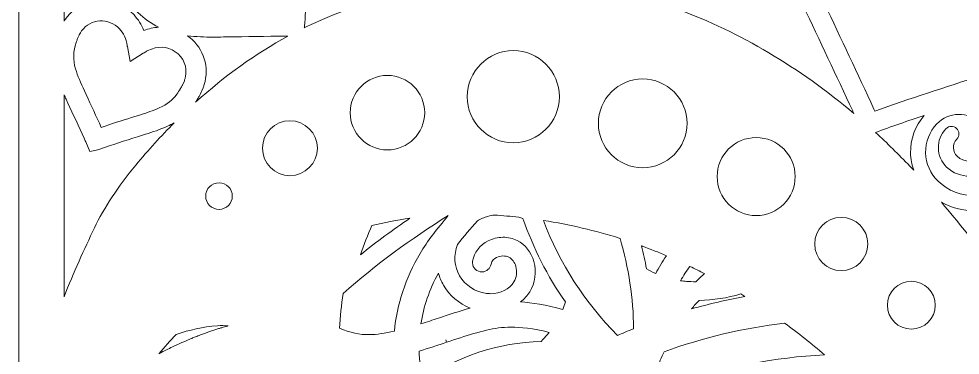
# Model space of a CAD drawing. Header units: millimetres. Extents: x 31 to 886, y -1164 to 562.
# Drawn here: x 31.5 to 218.8, y -800.5 to -733.7 of the extents above; entities that cross this region are included whole.
import ezdxf

# ---------------------------------------------------------------- set-up
doc = ezdxf.new("R2010")
doc.units = ezdxf.units.MM
doc.header["$MEASUREMENT"] = 0
doc.layers.add('Layer 2', color=7, linetype='Continuous')

msp = doc.modelspace()

# ---------------------------------------------------------------- linework, layer by layer
at = {"layer": 'Layer 2', "lineweight": 0}
msp.add_lwpolyline([(31.47, -602.86), (31.47, -1164.08), (190.16, -1164.08), (416.77, -1164.08), (416.77, -1010.46), (416.77, -602.86), (31.47, -602.86)], dxfattribs=at)
for points, knots in [([(256.85, -718.1), (256.7, -718.74), (256.52, -719.39), (256.33, -720.07), (256.25, -720.35), (256.17, -720.63), (256.1, -720.91), (256.1, -720.91), (254.97, -723.53), (254.97, -723.53), (254.97, -723.53), (254.87, -723.7), (254.87, -723.7), (254.77, -723.88), (254.66, -724.07), (254.55, -724.25), (254.2, -724.84), (253.86, -725.44), (253.52, -726.03), (252.78, -727.33), (252.08, -728.56), (251.27, -729.72), (248.59, -733.59), (244.72, -736.65), (239.45, -739.06), (235.52, -740.87), (231.32, -742.29), (227.38, -743.56), (225.85, -744.05), (224.31, -744.54), (222.78, -745.02), (215.88, -747.22), (208.77, -749.49), (201.81, -752.02), (201.56, -751.44), (201.3, -750.84), (201.02, -750.25), (197.75, -743.27), (194.46, -736.28), (191.18, -729.3), (191.18, -729.3), (190.3, -727.44), (190.3, -727.44), (188.11, -722.78), (186.18, -718.55), (184.82, -714.04), (183.03, -708.1), (183.15, -702.09), (185.2, -696.19), (185.4, -695.63), (185.58, -695.07), (185.76, -694.51), (185.76, -694.51), (185.98, -693.84), (185.98, -693.84), (185.98, -693.84), (187.09, -691.26), (187.09, -691.26), (187.18, -691.14), (187.26, -691.02), (187.34, -690.89), (187.55, -690.57), (187.74, -690.23), (187.94, -689.9), (188.32, -689.27), (188.67, -688.66), (189.07, -688.14), (192.32, -683.82), (197.01, -681.27), (202.28, -680.95), (207.77, -680.6), (213.12, -682.69), (216.96, -686.66), (219.97, -689.77), (221.82, -693.65), (222.62, -698.52), (222.65, -698.66), (222.67, -698.81), (222.71, -698.98), (222.71, -698.98), (223.28, -702.11), (223.28, -702.11), (223.28, -702.11), (225.98, -700.4), (225.98, -700.4), (226.08, -700.34), (226.16, -700.29), (226.24, -700.24), (226.58, -700.04), (226.91, -699.83), (227.25, -699.62), (227.94, -699.19), (228.58, -698.79), (229.24, -698.47), (236.31, -695.04), (242.79, -695.29), (249.05, -699.25), (255.35, -703.23), (258.49, -710.8), (256.85, -718.1)], [0, 0, 0, 0, 1, 1, 1, 2, 2, 2, 3, 3, 3, 4, 4, 4, 5, 5, 5, 6, 6, 6, 7, 7, 7, 8, 8, 8, 9, 9, 9, 10, 10, 10, 11, 11, 11, 12, 12, 12, 13, 13, 13, 14, 14, 14, 15, 15, 15, 16, 16, 16, 17, 17, 17, 18, 18, 18, 19, 19, 19, 20, 20, 20, 21, 21, 21, 22, 22, 22, 23, 23, 23, 24, 24, 24, 25, 25, 25, 26, 26, 26, 27, 27, 27, 28, 28, 28, 29, 29, 29, 30, 30, 30, 31, 31, 31, 32, 32, 32, 33, 33, 33, 33]), ([(47.02, -696.96), (49.84, -696.38), (52.71, -696.93), (55.11, -698.51), (56.96, -699.73), (58.22, -701.59), (58.67, -703.77), (59.12, -705.94), (58.7, -708.15), (57.48, -710.01), (56.55, -711.42), (55.12, -712.39), (53.46, -712.73), (51.8, -713.07), (50.11, -712.75), (48.7, -711.82), (47.63, -711.12), (46.9, -710.04), (46.65, -708.8), (46.39, -707.55), (46.63, -706.27), (47.33, -705.21), (48.4, -703.59), (50.58, -703.14), (52.2, -704.2), (53.36, -704.96), (53.69, -706.53), (52.92, -707.68), (52.47, -708.38), (52.66, -709.31), (53.35, -709.76), (54.04, -710.22), (54.97, -710.03), (55.43, -709.33), (57.1, -706.79), (56.39, -703.37), (53.85, -701.7), (52.4, -700.74), (50.66, -700.41), (48.95, -700.76), (47.25, -701.11), (45.78, -702.1), (44.83, -703.56), (43.68, -705.29), (43.29, -707.37), (43.71, -709.4), (44.13, -711.44), (45.31, -713.18), (47.05, -714.32), (48.59, -715.34), (50.36, -715.86), (52.16, -715.86), (52.29, -715.86), (52.41, -715.86), (52.54, -715.85), (51.96, -716.68), (51.47, -717.57), (51.11, -718.53), (49.88, -721.76), (50.13, -725.25), (51.81, -728.34), (52.05, -728.76), (52.31, -729.14), (52.54, -729.47), (52.64, -729.61), (52.73, -729.74), (52.82, -729.88), (52.82, -729.88), (53.01, -730.2), (53.01, -730.2), (53.01, -730.2), (54.17, -731.47), (54.17, -731.47), (54.17, -731.47), (54.59, -731.86), (54.59, -731.86), (54.78, -732.04), (54.98, -732.23), (55.18, -732.41), (56.44, -733.61), (57.81, -734.58), (59.29, -735.32), (58.32, -735.38), (57.34, -735.58), (56.35, -735.96), (55.89, -734.79), (55.23, -733.77), (54.39, -732.88), (52.56, -730.96), (49.98, -729.94), (47.34, -730.08), (44.76, -730.22), (42.45, -731.45), (40.86, -733.54), (40.71, -733.74), (40.59, -733.93), (40.47, -734.11), (40.47, -734.11), (40.47, -701.21), (40.47, -701.21), (42.05, -699.01), (44.36, -697.51), (47.02, -696.96)], [0, 0, 0, 0, 1, 1, 1, 2, 2, 2, 3, 3, 3, 4, 4, 4, 5, 5, 5, 6, 6, 6, 7, 7, 7, 8, 8, 8, 9, 9, 9, 10, 10, 10, 11, 11, 11, 12, 12, 12, 13, 13, 13, 14, 14, 14, 15, 15, 15, 16, 16, 16, 17, 17, 17, 18, 18, 18, 19, 19, 19, 20, 20, 20, 21, 21, 21, 22, 22, 22, 23, 23, 23, 24, 24, 24, 25, 25, 25, 26, 26, 26, 27, 27, 27, 28, 28, 28, 29, 29, 29, 30, 30, 30, 31, 31, 31, 32, 32, 32, 33, 33, 33, 34, 34, 34, 34]), ([(96.72, -701.87), (91.66, -711.64), (94.83, -723.52), (103.69, -729.57), (98.5, -731.04), (93.51, -732.91), (88.75, -735.19), (88.59, -735.27), (88.43, -735.35), (88.27, -735.43), (88.29, -735.35), (88.3, -735.24), (88.31, -735.12), (88.58, -731.32), (89.03, -727.46), (89.47, -723.72), (89.56, -722.94), (89.66, -722.16), (89.75, -721.39), (89.99, -719.28), (90.21, -717.03), (90.2, -714.76), (90.18, -711.38), (89.47, -708.55), (88.01, -706.1), (87.59, -705.4), (87.12, -704.76), (86.68, -704.14), (86.49, -703.89), (86.3, -703.63), (86.12, -703.37), (86.05, -703.27), (85.98, -703.17), (85.91, -703.07), (85.91, -703.07), (84.56, -701.55), (84.56, -701.55), (84.56, -701.55), (84.45, -701.46), (84.45, -701.46), (84.33, -701.36), (84.22, -701.26), (84.1, -701.16), (83.81, -700.92), (83.52, -700.68), (83.2, -700.43), (83.09, -700.35), (82.97, -700.28), (82.86, -700.2), (86.01, -699.66), (89.19, -698.97), (92.54, -698.21), (92.54, -698.21), (95.21, -697.61), (95.21, -697.61), (97.25, -697.15), (99.29, -696.69), (101.33, -696.23), (99.44, -697.74), (97.86, -699.65), (96.72, -701.87)], [0, 0, 0, 0, 1, 1, 1, 2, 2, 2, 3, 3, 3, 4, 4, 4, 5, 5, 5, 6, 6, 6, 7, 7, 7, 8, 8, 8, 9, 9, 9, 10, 10, 10, 11, 11, 11, 12, 12, 12, 13, 13, 13, 14, 14, 14, 15, 15, 15, 16, 16, 16, 17, 17, 17, 18, 18, 18, 19, 19, 19, 20, 20, 20, 20]), ([(162.61, -731.74), (161.13, -731.19), (159.62, -730.68), (158.09, -730.2), (162.9, -730.36), (167.72, -730.53), (172.54, -730.7), (173.06, -730.71), (173.58, -730.75), (174.14, -730.79), (174.41, -730.81), (174.67, -730.83), (174.95, -730.84), (174.95, -730.84), (176.58, -730.95), (176.58, -730.95), (176.58, -730.95), (177, -729.36), (177, -729.36), (177.03, -729.28), (177.08, -729.11), (177.1, -728.9), (177.71, -723.78), (178.57, -718.59), (179.41, -713.57), (179.58, -712.53), (179.75, -711.49), (179.92, -710.46), (180.16, -712.04), (180.52, -713.62), (180.99, -715.2), (182.43, -719.96), (184.42, -724.33), (186.68, -729.15), (186.68, -729.15), (187.56, -731.01), (187.56, -731.01), (190.84, -737.99), (194.13, -744.97), (197.4, -751.95), (197.48, -752.12), (197.55, -752.29), (197.63, -752.46), (186.77, -743.3), (175.04, -736.35), (162.61, -731.74)], [0, 0, 0, 0, 1, 1, 1, 2, 2, 2, 3, 3, 3, 4, 4, 4, 5, 5, 5, 6, 6, 6, 7, 7, 7, 8, 8, 8, 9, 9, 9, 10, 10, 10, 11, 11, 11, 12, 12, 12, 13, 13, 13, 14, 14, 14, 15, 15, 15, 15]), ([(64.63, -745.19), (64.58, -745.39), (64.52, -745.59), (64.47, -745.79), (64.45, -745.85), (64.43, -745.92), (64.41, -745.99), (64.41, -745.99), (64.08, -746.73), (64.08, -746.73), (64.05, -746.78), (64.02, -746.83), (63.99, -746.89), (63.87, -747.09), (63.75, -747.3), (63.62, -747.51), (63.38, -747.92), (63.16, -748.31), (62.92, -748.66), (62.13, -749.78), (61.01, -750.64), (59.42, -751.36), (58.22, -751.9), (56.97, -752.32), (55.46, -752.8), (55.46, -752.8), (53.9, -753.29), (53.9, -753.29), (51.92, -753.9), (49.89, -754.53), (47.87, -755.23), (46.87, -753.05), (45.87, -750.88), (44.87, -748.71), (44.87, -748.71), (44.51, -747.95), (44.51, -747.95), (43.8, -746.41), (43.18, -745.02), (42.75, -743.57), (42.23, -741.8), (42.28, -740.09), (42.9, -738.33), (42.97, -738.14), (43.04, -737.94), (43.1, -737.74), (43.1, -737.74), (43.16, -737.57), (43.16, -737.57), (43.16, -737.57), (43.47, -736.87), (43.47, -736.87), (43.48, -736.85), (43.49, -736.83), (43.51, -736.81), (43.58, -736.69), (43.66, -736.57), (43.73, -736.44), (43.84, -736.26), (43.95, -736.09), (44.04, -735.97), (44.91, -734.83), (46.16, -734.15), (47.56, -734.08), (49.01, -734), (50.49, -734.58), (51.5, -735.64), (52.32, -736.5), (52.82, -737.59), (53.04, -738.97), (53.05, -739.03), (53.06, -739.09), (53.07, -739.16), (53.07, -739.16), (53.6, -742.14), (53.6, -742.14), (53.6, -742.14), (56.24, -740.5), (56.24, -740.5), (56.36, -740.43), (56.48, -740.35), (56.6, -740.28), (56.81, -740.15), (57, -740.03), (57.16, -739.96), (59.15, -739.01), (60.88, -739.08), (62.6, -740.19), (64.23, -741.23), (65.07, -743.29), (64.63, -745.19)], [0, 0, 0, 0, 1, 1, 1, 2, 2, 2, 3, 3, 3, 4, 4, 4, 5, 5, 5, 6, 6, 6, 7, 7, 7, 8, 8, 8, 9, 9, 9, 10, 10, 10, 11, 11, 11, 12, 12, 12, 13, 13, 13, 14, 14, 14, 15, 15, 15, 16, 16, 16, 17, 17, 17, 18, 18, 18, 19, 19, 19, 20, 20, 20, 21, 21, 21, 22, 22, 22, 23, 23, 23, 24, 24, 24, 25, 25, 25, 26, 26, 26, 27, 27, 27, 28, 28, 28, 29, 29, 29, 30, 30, 30, 30]), ([(66.66, -750.24), (66.81, -750), (66.95, -749.75), (67.09, -749.52), (67.19, -749.33), (67.3, -749.14), (67.41, -748.95), (67.46, -748.88), (67.51, -748.8), (67.55, -748.72), (67.55, -748.72), (68.18, -747.34), (68.18, -747.34), (68.18, -747.34), (68.22, -747.2), (68.22, -747.2), (68.25, -747.1), (68.28, -747), (68.31, -746.9), (68.39, -746.63), (68.46, -746.36), (68.52, -746.09), (69.33, -742.63), (67.92, -739.02), (65.03, -737.01), (66.75, -737.22), (68.43, -737.28), (70.19, -737.28), (70.84, -737.28), (71.51, -737.27), (72.2, -737.26), (72.2, -737.26), (72.91, -737.25), (72.91, -737.25), (76.77, -737.19), (80.63, -737.14), (84.49, -737.09), (84.67, -737.09), (84.85, -737.09), (85.03, -737.09), (78.61, -740.57), (72.52, -744.92), (66.66, -750.24)], [0, 0, 0, 0, 1, 1, 1, 2, 2, 2, 3, 3, 3, 4, 4, 4, 5, 5, 5, 6, 6, 6, 7, 7, 7, 8, 8, 8, 9, 9, 9, 10, 10, 10, 11, 11, 11, 12, 12, 12, 13, 13, 13, 14, 14, 14, 14]), ([(129.87, -758.3), (124.81, -758.3), (120.7, -754.19), (120.7, -749.13), (120.7, -744.08), (124.81, -739.96), (129.87, -739.96), (134.92, -739.96), (139.04, -744.08), (139.04, -749.13), (139.04, -754.19), (134.92, -758.3), (129.87, -758.3)], [0, 0, 0, 0, 1, 1, 1, 2, 2, 2, 3, 3, 3, 4, 4, 4, 4]), ([(112.23, -752.31), (112.23, -756.39), (108.9, -759.71), (104.82, -759.71), (100.74, -759.71), (97.41, -756.39), (97.41, -752.31), (97.41, -748.22), (100.74, -744.9), (104.82, -744.9), (108.9, -744.9), (112.23, -748.22), (112.23, -752.31)], [0, 0, 0, 0, 1, 1, 1, 2, 2, 2, 3, 3, 3, 4, 4, 4, 4]), ([(146.8, -754.42), (146.8, -749.56), (150.76, -745.61), (155.62, -745.61), (160.48, -745.61), (164.44, -749.56), (164.44, -754.42), (164.44, -759.29), (160.48, -763.24), (155.62, -763.24), (150.76, -763.24), (146.8, -759.29), (146.8, -754.42)], [0, 0, 0, 0, 1, 1, 1, 2, 2, 2, 3, 3, 3, 4, 4, 4, 4]), ([(228.6, -747.36), (228.82, -747.29), (229.04, -747.22), (229.26, -747.15), (231.53, -749.57), (232.81, -752.71), (232.88, -756.05), (232.95, -759.63), (231.62, -763.03), (229.14, -765.61), (227.21, -767.62), (224.61, -768.76), (221.83, -768.82), (219.04, -768.87), (216.4, -767.84), (214.39, -765.91), (212.84, -764.42), (211.96, -762.42), (211.92, -760.27), (211.88, -758.12), (212.67, -756.09), (214.16, -754.54), (216.5, -752.1), (220.4, -752.02), (222.84, -754.36), (223.73, -755.21), (224.23, -756.36), (224.25, -757.59), (224.28, -758.82), (223.82, -759.99), (222.97, -760.88), (221.68, -762.23), (219.53, -762.27), (218.18, -760.98), (217.72, -760.53), (217.45, -759.93), (217.44, -759.29), (217.43, -758.64), (217.66, -758.03), (218.11, -757.57), (218.68, -756.97), (218.67, -756.02), (218.07, -755.45), (217.47, -754.87), (216.52, -754.89), (215.95, -755.49), (213.88, -757.64), (213.95, -761.07), (216.1, -763.14), (218.64, -765.58), (222.69, -765.5), (225.13, -762.96), (228.04, -759.93), (227.94, -755.1), (224.92, -752.2), (223.69, -751.02), (222.22, -750.26), (220.68, -749.9), (221.79, -749.54), (222.9, -749.19), (224, -748.84), (225.53, -748.35), (227.07, -747.86), (228.6, -747.36)], [0, 0, 0, 0, 1, 1, 1, 2, 2, 2, 3, 3, 3, 4, 4, 4, 5, 5, 5, 6, 6, 6, 7, 7, 7, 8, 8, 8, 9, 9, 9, 10, 10, 10, 11, 11, 11, 12, 12, 12, 13, 13, 13, 14, 14, 14, 15, 15, 15, 16, 16, 16, 17, 17, 17, 18, 18, 18, 19, 19, 19, 20, 20, 20, 21, 21, 21, 21]), ([(44.47, -757.39), (44.58, -757.63), (44.68, -757.87), (44.78, -758.11), (44.78, -758.11), (45.59, -760.02), (45.59, -760.02), (45.59, -760.02), (47.18, -759.68), (47.18, -759.68), (47.28, -759.66), (47.41, -759.63), (47.56, -759.58), (50.03, -758.68), (52.6, -757.88), (55.09, -757.1), (55.09, -757.1), (56.66, -756.61), (56.66, -756.61), (58.08, -756.17), (59.6, -755.66), (61.06, -755), (61.53, -754.79), (61.97, -754.57), (62.39, -754.33), (59.8, -756.93), (57.26, -759.73), (54.75, -762.74), (51.21, -766.98), (48.44, -771.19), (46.52, -775.23), (44.53, -779.41), (42.35, -784.09), (40.47, -788.92), (40.47, -788.92), (40.47, -748.73), (40.47, -748.73), (40.61, -749.03), (40.74, -749.33), (40.88, -749.63), (40.88, -749.63), (41.23, -750.39), (41.23, -750.39), (42.31, -752.72), (43.39, -755.06), (44.47, -757.39)], [0, 0, 0, 0, 1, 1, 1, 2, 2, 2, 3, 3, 3, 4, 4, 4, 5, 5, 5, 6, 6, 6, 7, 7, 7, 8, 8, 8, 9, 9, 9, 10, 10, 10, 11, 11, 11, 12, 12, 12, 13, 13, 13, 14, 14, 14, 15, 15, 15, 15]), ([(209.54, -763.76), (209.27, -763.47), (209, -763.19), (208.76, -762.93), (206.53, -760.6), (204.25, -758.37), (201.94, -756.24), (205.14, -755.06), (208.39, -753.93), (211.65, -752.84), (209.83, -754.92), (208.86, -757.56), (208.92, -760.33), (208.94, -761.52), (209.16, -762.67), (209.54, -763.76)], [0, 0, 0, 0, 1, 1, 1, 2, 2, 2, 3, 3, 3, 4, 4, 4, 5, 5, 5, 5]), ([(85.42, -764.83), (82.4, -764.83), (79.95, -762.38), (79.95, -759.36), (79.95, -756.35), (82.4, -753.9), (85.42, -753.9), (88.43, -753.9), (90.88, -756.35), (90.88, -759.36), (90.88, -762.38), (88.43, -764.83), (85.42, -764.83)], [0, 0, 0, 0, 1, 1, 1, 2, 2, 2, 3, 3, 3, 4, 4, 4, 4]), ([(170.44, -765.01), (170.44, -760.73), (173.92, -757.25), (178.2, -757.25), (182.48, -757.25), (185.96, -760.73), (185.96, -765.01), (185.96, -769.29), (182.48, -772.77), (178.2, -772.77), (173.92, -772.77), (170.44, -769.29), (170.44, -765.01)], [0, 0, 0, 0, 1, 1, 1, 2, 2, 2, 3, 3, 3, 4, 4, 4, 4]), ([(71.31, -771.53), (69.85, -771.53), (68.66, -770.35), (68.66, -768.89), (68.66, -767.43), (69.85, -766.24), (71.31, -766.24), (72.76, -766.24), (73.95, -767.43), (73.95, -768.89), (73.95, -770.35), (72.76, -771.53), (71.31, -771.53)], [0, 0, 0, 0, 1, 1, 1, 2, 2, 2, 3, 3, 3, 4, 4, 4, 4]), ([(221.61, -771.82), (221.7, -771.82), (221.8, -771.82), (221.89, -771.82), (222.87, -771.8), (223.82, -771.67), (224.75, -771.45), (222.97, -773.4), (221.43, -775.11), (220.28, -776.4), (220.1, -776.18), (219.92, -775.96), (219.73, -775.73), (218.38, -774.1), (216.74, -772.11), (215.07, -770.12), (217.05, -771.23), (219.28, -771.82), (221.61, -771.82)], [0, 0, 0, 0, 1, 1, 1, 2, 2, 2, 3, 3, 3, 4, 4, 4, 5, 5, 5, 6, 6, 6, 6]), ([(116.91, -772.78), (114.67, -775.42), (112.79, -777.81), (111.31, -780.31), (108.41, -785.23), (106.69, -790.42), (106.22, -795.75), (104.33, -796.18), (102.68, -796.4), (101.21, -796.44), (99.33, -796.48), (97.36, -796.04), (95.31, -795.13), (95.41, -792.84), (95.64, -790.54), (96, -788.26), (102.52, -782.52), (109.54, -777.32), (116.91, -772.78)], [0, 0, 0, 0, 1, 1, 1, 2, 2, 2, 3, 3, 3, 4, 4, 4, 5, 5, 5, 6, 6, 6, 6]), ([(109.31, -773.28), (105.94, -775.57), (102.64, -778), (99.44, -780.55), (100.15, -778.5), (100.91, -776.56), (101.73, -774.72), (104.18, -774.16), (106.7, -773.68), (109.31, -773.28)], [0, 0, 0, 0, 1, 1, 1, 2, 2, 2, 3, 3, 3, 3]), ([(122.71, -773.83), (123.38, -773.42), (124.08, -773.12), (124.8, -772.93), (125.23, -772.81), (125.68, -772.72), (126.14, -772.66), (127.78, -772.77), (129.4, -772.91), (131, -773.09), (131.26, -773.16), (131.52, -773.25), (131.78, -773.34), (133.82, -779.21), (136.66, -784.79), (140.22, -789.92), (140.08, -790.41), (139.9, -790.93), (139.69, -791.44), (136.41, -790.46), (133.51, -790.07), (131.32, -789.94), (132.05, -789.36), (132.66, -788.68), (133.13, -787.92), (134.22, -786.19), (134.52, -783.93), (133.96, -781.89), (133.44, -780.02), (132.27, -778.54), (130.65, -777.71), (129.8, -777.28), (128.81, -777.06), (127.79, -777.08), (126.78, -777.1), (125.76, -777.35), (124.85, -777.8), (123.18, -778.64), (122.06, -780.1), (121.77, -781.8), (121.6, -782.81), (122.28, -783.77), (123.29, -783.94), (123.41, -783.96), (123.54, -783.97), (123.66, -783.97), (124.54, -783.94), (125.28, -783.29), (125.43, -782.42), (125.55, -781.71), (126.16, -781.3), (126.52, -781.12), (126.91, -780.92), (127.36, -780.81), (127.81, -780.8), (128.25, -780.78), (128.65, -780.86), (128.97, -781.02), (129.64, -781.37), (130.14, -782.03), (130.38, -782.88), (130.67, -783.92), (130.52, -785.1), (129.99, -785.95), (129.11, -787.35), (127.28, -788.27), (125.33, -788.29), (125.05, -788.29), (124.78, -788.28), (124.5, -788.24), (122.33, -787.97), (120.3, -786.62), (119.19, -784.73), (118.1, -782.87), (117.95, -780.66), (118.77, -778.51), (120, -776.95), (121.39, -775.34), (122.71, -773.83)], [0, 0, 0, 0, 1, 1, 1, 2, 2, 2, 3, 3, 3, 4, 4, 4, 5, 5, 5, 6, 6, 6, 7, 7, 7, 8, 8, 8, 9, 9, 9, 10, 10, 10, 11, 11, 11, 12, 12, 12, 13, 13, 13, 14, 14, 14, 15, 15, 15, 16, 16, 16, 17, 17, 17, 18, 18, 18, 19, 19, 19, 20, 20, 20, 21, 21, 21, 22, 22, 22, 23, 23, 23, 24, 24, 24, 25, 25, 25, 26, 26, 26, 26]), ([(195.13, -783.7), (192.21, -783.7), (189.84, -781.33), (189.84, -778.41), (189.84, -775.5), (192.21, -773.12), (195.13, -773.12), (198.05, -773.12), (200.42, -775.5), (200.42, -778.41), (200.42, -781.33), (198.05, -783.7), (195.13, -783.7)], [0, 0, 0, 0, 1, 1, 1, 2, 2, 2, 3, 3, 3, 4, 4, 4, 4]), ([(151.1, -777.31), (152.82, -783.13), (153.75, -789.2), (153.81, -795.26), (152.65, -795.73), (151.59, -796.17), (150.6, -796.6), (144.09, -790.05), (139.09, -782.26), (135.87, -773.73), (141.1, -774.55), (146.16, -775.74), (151.1, -777.31)], [0, 0, 0, 0, 1, 1, 1, 2, 2, 2, 3, 3, 3, 4, 4, 4, 4]), ([(155.52, -778.83), (157.13, -779.43), (158.73, -780.07), (160.32, -780.74), (159.54, -781.88), (158.83, -783.07), (158.21, -784.31), (157.55, -784.01), (156.94, -783.68), (156.37, -783.32), (156.09, -781.79), (155.75, -780.28), (155.36, -778.78), (155.41, -778.8), (155.47, -778.81), (155.52, -778.83)], [0, 0, 0, 0, 1, 1, 1, 2, 2, 2, 3, 3, 3, 4, 4, 4, 5, 5, 5, 5]), ([(166.21, -785.91), (166.21, -785.91), (166.19, -785.91), (166.19, -785.91), (165.51, -785.91), (164.89, -785.89), (164.33, -785.85), (163.95, -785.83), (163.56, -785.78), (163.15, -785.73), (163.7, -784.73), (164.33, -783.78), (165.01, -782.86), (165.99, -783.33), (166.97, -783.81), (167.94, -784.31), (167.35, -784.83), (166.77, -785.36), (166.21, -785.91)], [0, 0, 0, 0, 1, 1, 1, 2, 2, 2, 3, 3, 3, 4, 4, 4, 5, 5, 5, 6, 6, 6, 6]), ([(121.25, -791.17), (119.15, -791.75), (117.04, -792.46), (114.97, -793.15), (113.83, -793.53), (112.65, -793.92), (111.47, -794.3), (112.01, -790.87), (113.18, -787.48), (114.95, -784.2), (115.19, -785.03), (115.54, -785.84), (115.98, -786.61), (117.16, -788.62), (119.06, -790.25), (121.25, -791.17)], [0, 0, 0, 0, 1, 1, 1, 2, 2, 2, 3, 3, 3, 4, 4, 4, 5, 5, 5, 5]), ([(209.07, -785.82), (211.69, -785.82), (213.83, -787.96), (213.83, -790.58), (213.83, -793.21), (211.69, -795.34), (209.07, -795.34), (206.44, -795.34), (204.3, -793.21), (204.3, -790.58), (204.3, -787.96), (206.44, -785.82), (209.07, -785.82)], [0, 0, 0, 0, 1, 1, 1, 2, 2, 2, 3, 3, 3, 4, 4, 4, 4]), ([(175.15, -788.35), (175.42, -788.51), (175.69, -788.68), (175.96, -788.84), (172.38, -789.51), (168.83, -790.33), (165.34, -791.32), (165.82, -790.74), (166.32, -790.17), (166.83, -789.62), (169.64, -789.57), (172.45, -789.14), (175.15, -788.35)], [0, 0, 0, 0, 1, 1, 1, 2, 2, 2, 3, 3, 3, 4, 4, 4, 4]), ([(183.83, -794.13), (186.54, -796.11), (189.19, -798.22), (191.79, -800.45), (181.89, -800.95), (172.2, -802.84), (162.91, -806.1), (161.46, -805.05), (159.95, -804.09), (158.42, -803.25), (158.85, -802.09), (159.34, -800.95), (159.88, -799.83), (167.63, -797.03), (175.65, -795.13), (183.83, -794.13)], [0, 0, 0, 0, 1, 1, 1, 2, 2, 2, 3, 3, 3, 4, 4, 4, 5, 5, 5, 5]), ([(70.98, -794.66), (71.69, -794.64), (72.42, -794.65), (73.15, -794.67), (73.15, -794.67), (73, -794.72), (73, -794.72), (72.62, -794.82), (72.23, -794.93), (71.85, -795.05), (71.64, -795.11), (71.44, -795.18), (71.23, -795.24), (71.23, -795.24), (70.7, -795.41), (70.7, -795.41), (70.41, -795.5), (70.12, -795.6), (69.83, -795.69), (69.59, -795.78), (69.35, -795.86), (69.11, -795.95), (69.11, -795.95), (68.59, -796.13), (68.59, -796.13), (68.34, -796.22), (68.09, -796.31), (67.84, -796.4), (67.51, -796.52), (67.19, -796.65), (66.87, -796.78), (66.87, -796.78), (66.6, -796.88), (66.6, -796.88), (66.36, -796.98), (66.11, -797.07), (65.87, -797.17), (65.54, -797.3), (65.22, -797.44), (64.89, -797.58), (64.89, -797.58), (64.62, -797.7), (64.62, -797.7), (64.39, -797.8), (64.16, -797.89), (63.94, -797.99), (63.55, -798.17), (63.17, -798.34), (62.79, -798.52), (62.79, -798.52), (62.61, -798.6), (62.61, -798.6), (62.42, -798.69), (62.22, -798.79), (62.03, -798.88), (61.63, -799.07), (61.24, -799.27), (60.84, -799.47), (60.84, -799.47), (60.72, -799.53), (60.72, -799.53), (60.53, -799.62), (60.35, -799.72), (60.16, -799.82), (59.89, -799.95), (59.63, -800.1), (59.36, -800.24), (60.44, -798.92), (61.58, -797.64), (62.8, -796.38), (65.35, -795.5), (68.09, -794.92), (70.98, -794.66)], [0, 0, 0, 0, 1, 1, 1, 2, 2, 2, 3, 3, 3, 4, 4, 4, 5, 5, 5, 6, 6, 6, 7, 7, 7, 8, 8, 8, 9, 9, 9, 10, 10, 10, 11, 11, 11, 12, 12, 12, 13, 13, 13, 14, 14, 14, 15, 15, 15, 16, 16, 16, 17, 17, 17, 18, 18, 18, 19, 19, 19, 20, 20, 20, 21, 21, 21, 22, 22, 22, 23, 23, 23, 24, 24, 24, 24]), ([(116.42, -797.48), (116.42, -797.48), (116.59, -797.95), (116.59, -797.95), (120.3, -796.72), (123.8, -795.55), (126.92, -795.11), (127.65, -795.01), (128.53, -794.96), (129.47, -794.96), (131.18, -794.97), (133.82, -795.16), (137.01, -795.98), (136.88, -796.15), (136.75, -796.31), (136.62, -796.46), (136.26, -796.87), (135.86, -797.29), (135.38, -797.77), (126.9, -798.06), (118.78, -800.71), (111.83, -805.46), (111.41, -803.51), (111.17, -801.58), (111.12, -799.71), (113, -799.15), (114.9, -798.52), (116.58, -797.96), (116.58, -797.96), (116.42, -797.48), (116.42, -797.48)], [0, 0, 0, 0, 1, 1, 1, 2, 2, 2, 3, 3, 3, 4, 4, 4, 5, 5, 5, 6, 6, 6, 7, 7, 7, 8, 8, 8, 9, 9, 9, 10, 10, 10, 10])]:
    msp.add_open_spline(points, degree=3, knots=knots, dxfattribs=at)

doc.saveas('drawing.dxf')
